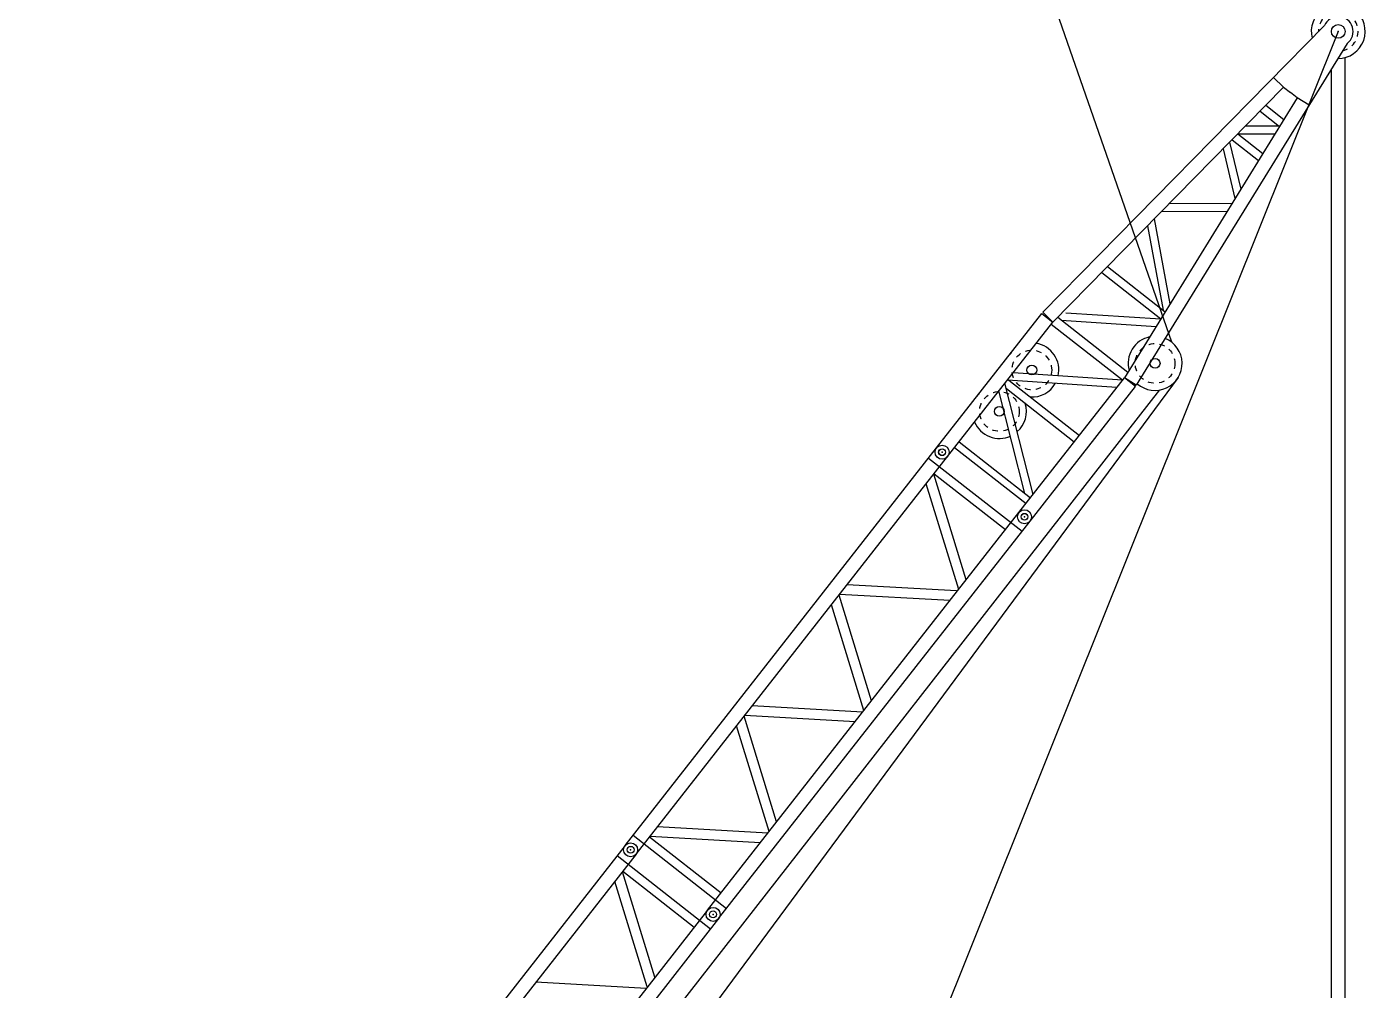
# Model space of a CAD drawing. Header units: millimetres. Extents: x 145 to 546, y 191 to 658.
# Drawn here: x 277.98 to 302.57, y 430.43 to 448.13 of the extents above; entities that cross this region are included whole.
import ezdxf

# ---------------------------------------------------------------- set-up
doc = ezdxf.new("R2010")
doc.units = ezdxf.units.MM
doc.linetypes.add('HIDDEN2', pattern=[0.1875, 0.125, -0.0625])

# ---------------------------------------------------------------- blocks, each defined once
blk = doc.blocks.new('DEMAG CC8800 MAST 42 M SIDE')
for p, q in [((25311, 1246), (9640, 1246)), ((25040, 1246), (25040, -1246)), ((25311, 1246), (35915, 1246)), ((25582, 1246), (25582, -1246)), ((35644, 1246), (35644, -1246)), ((35915, 1246), (39502, 1246)), ((39502, 1246), (39502, 952)), ((39535, 1244), (39502, 952)), ((47918, 302), (39535, 1244)), ((25311, 952), (9640, 952)), ((23216, -952), (21892, 952)), ((23259, -952), (24584, 952)), ((23516, -952), (24841, 952)), ((24854, 952), (24854, -952)), ((25311, 952), (35915, 952)), ((25769, 952), (25769, -952)), ((27106, -952), (25782, 952)), ((27363, -952), (26039, 952)), ((27406, -952), (28731, 952)), ((27663, -952), (28988, 952)), ((30333, -952), (29009, 952)), ((30590, -952), (29266, 952)), ((30636, -952), (31960, 952)), ((30893, -952), (32218, 952)), ((33563, -952), (32239, 952)), ((33810, -937), (32496, 952)), ((33863, -952), (35188, 952)), ((34120, -952), (35445, 952)), ((35458, 952), (35458, -952)), ((35915, 952), (39502, 952)), ((36155, 952), (36155, -952)), ((36308, 952), (36308, -952)), ((36308, -803), (37664, 952)), ((36398, -952), (37869, 952)), ((37798, 860), (37798, -952)), ((39245, -952), (37954, 952)), ((37970, 928), (37970, -952)), ((39441, -952), (38150, 952)), ((39441, -952), (39441, 952)), ((46371, 180), (39502, 952)), ((39638, -937), (39638, 931)), ((39825, 859), (40953, -789)), ((39638, 838), (40766, -810)), ((40953, 789), (40953, -789)), ((41125, 769), (41125, -769)), ((42320, 635), (41125, -715)), ((42521, 613), (41317, -748)), ((42737, 588), (43593, -492)), ((42969, 562), (43788, -470)), ((44566, 383), (43900, -458)), ((44761, 361), (44132, -431)), ((44835, 352), (44835, -352)), ((45006, 333), (45491, -279)), ((45008, 333), (45008, -333)), ((45238, 307), (45686, -257)), ((46404, 472), (46371, 180)), ((45668, 259), (45668, -259)), ((45841, 240), (45841, -240)), ((46371, 180), (46371, 0)), ((46371, -180), (46371, 0)), ((46371, -180), (39502, -952)), ((46404, -472), (46371, -180)), ((47918, -302), (39535, -1244)), ((25311, -952), (9640, -952)), ((25311, -952), (35915, -952)), ((35915, -952), (39502, -952)), ((39502, -1246), (39502, -952)), ((39535, -1244), (39502, -952)), ((25311, -1246), (9640, -1246)), ((25311, -1246), (35915, -1246)), ((35915, -1246), (39502, -1246))]:
    blk.add_line(p, q)
for centre, radius in [((25311, 1099), 147), ((25311, 1099), 147), ((25311, 1099), 72.1), ((25311, 1099), 72.1), ((35915, 1099), 147), ((35915, 1099), 72.1), ((35915, 1099), 70), ((37332, 680), 103), ((38436, 680), 103), ((48000, 0), 143), ((25311, -1099), 147), ((25311, -1099), 147), ((25311, -1099), 72.1), ((25311, -1099), 72.1), ((35915, -1099), 147), ((35915, -1099), 72.1), ((35915, -1099), 70), ((40141, -1272), 103)]:
    blk.add_circle(centre, radius)
at = {"color": 1, "linetype": 'HIDDEN2'}
for centre in [(37332, 680), (38436, 680), (40141, -1272)]:
    blk.add_circle(centre, 417, dxfattribs=at)
for centre, radius, start, end in [((37332, 680), 567, 86.1441, 93.8559), ((38436, 680), 567, 86.1441, 93.8559), ((37332, 680), 567, 151.3491, 242.1524), ((38436, 680), 567, 295.5604, 28.6509), ((48000, 0), 567, 217.2556, 142.7444), ((37332, 680), 567, 259.4767, 325.3561), ((38436, 680), 567, 214.7329, 278.3653), ((48000, 0), 313, 254.7846, 105.2154), ((40141, -1272), 567, 49.7373, 143.0879), ((40141, -1272), 567, 176.7488, 16.0764)]:
    blk.add_arc(centre, radius, start, end)
blk.add_arc((48000, 0), 417, 230.6001, 129.3999, dxfattribs=at)
for p in [(25311, 1099), (25311, 1099), (35915, 1099), (48000, 0), (25311, -1099), (25311, -1099), (35915, -1099)]:
    blk.add_point(p)
blk = doc.blocks.new('DEMAG CC8800 SUPERLIFT 25 M SV')
for p, q in [((26025, 733), (26025, 32584)), ((25774, 733), (25774, 32376))]:
    blk.add_line(p, q)
at = {"color": 1, "xscale": 0.8749999999791118, "yscale": 0.875, "zscale": 0.875, "rotation": 51.92743723660782}
blk.add_blockref('DEMAG CC8800 MAST 42 M SIDE', (0, 0), dxfattribs=at)

msp = doc.modelspace()

# ---------------------------------------------------------------- linework, layer by layer
for p, q in [((299.017, 442.339), (257.078, 563.056)), ((302.076, 448.048), (293.991, 427.892)), ((299.133, 441.688), (280.265, 416.17)), ((298.795, 441.46), (279.221, 416.399))]:
    msp.add_line(p, q)

# ---------------------------------------------------------------- block references
at = {"xscale": 0.001000000003841706, "yscale": 0.001000000000203727, "zscale": 0.001}
msp.add_blockref('DEMAG CC8800 SUPERLIFT 25 M SV', (276.176, 414.984), dxfattribs=at)

doc.saveas('drawing.dxf')
